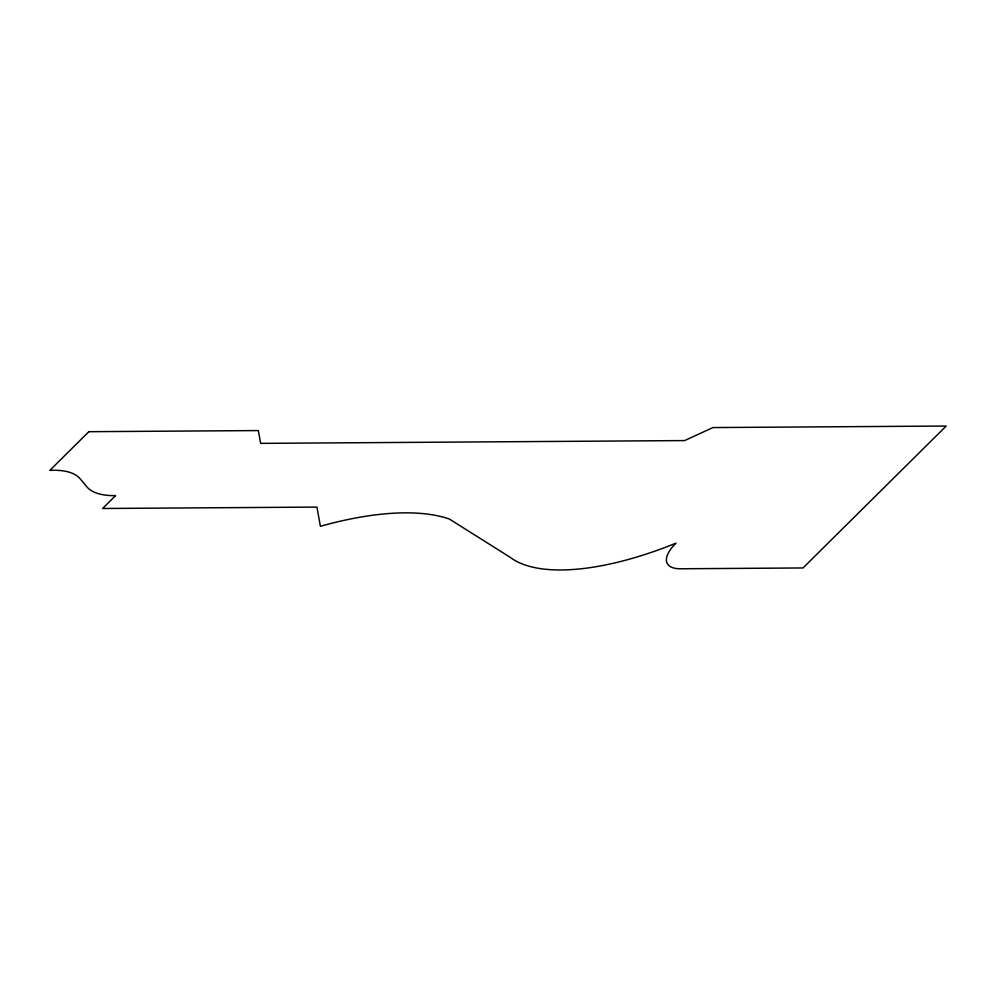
<?xml version="1.0" encoding="UTF-8"?>
<svg xmlns="http://www.w3.org/2000/svg" width="996" height="996" viewBox="0 0 996 996"><rect width="100%" height="100%" fill="white"/><g stroke="black" fill="none" stroke-linecap="round" stroke-linejoin="round"><path stroke-width="1.49" d="M88.856 431.691L49.8 470.398A94.072 37.512 -27.5 0 1 80.39 479.088L85.818 485.513A98.729 39.367 -27.5 0 0 115.623 495.597L102.6 508.495L316.94 507.089L320.388 526.286A250.681 99.961 -27.5 0 1 449.37 519.028L509.828 557.075A204.056 81.361 -27.5 0 0 675.948 543.169A44.359 17.691 -27.5 0 0 680.529 568.766L803.013 567.957L946.2 426.039L712.949 427.57L684.625 440.581L260.653 443.369L258.35 430.571L88.856 431.691"/></g></svg>
